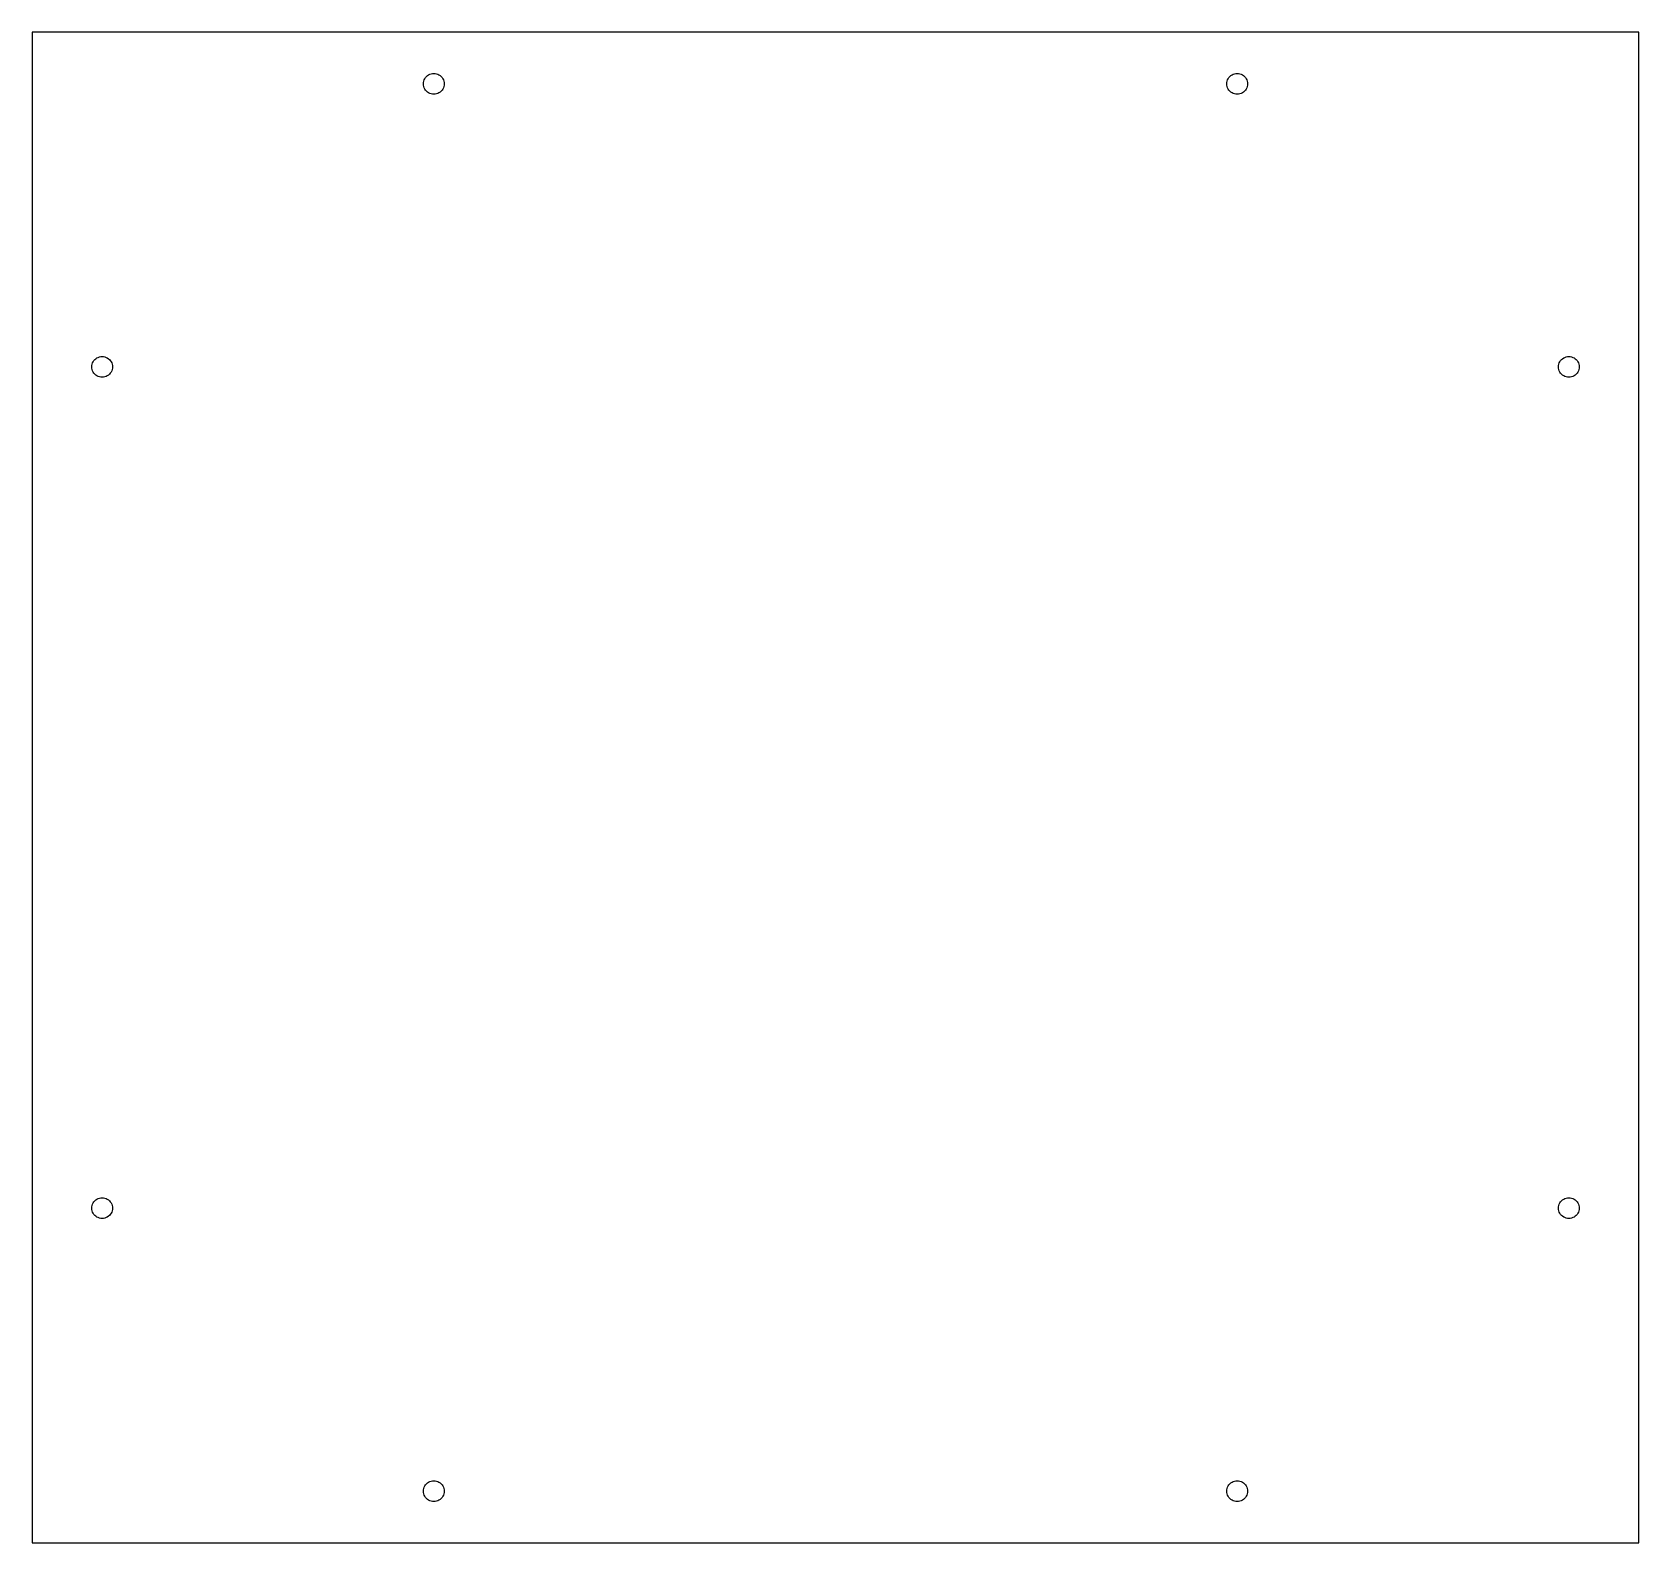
# Model space of a CAD drawing. Header units: metres. Extents: x 0 to 264, y 0 to 248.
import ezdxf

# ---------------------------------------------------------------- set-up
doc = ezdxf.new("R2010")
doc.units = ezdxf.units.M

msp = doc.modelspace()

# ---------------------------------------------------------------- linework, layer by layer
for p, q in [((264, 248.2), (0, 248.2)), ((0, 248.2), (0, 0)), ((264, 0), (264, 248.2)), ((64.3579, 240.14), (64.4294, 240.351)), ((64.4294, 240.351), (64.5278, 240.55)), ((64.5278, 240.55), (64.6513, 240.735)), ((64.6513, 240.735), (64.7979, 240.902)), ((64.7979, 240.902), (64.9651, 241.049)), ((64.9651, 241.049), (65.15, 241.172)), ((65.15, 241.172), (65.3494, 241.271)), ((65.3494, 241.271), (65.56, 241.342)), ((65.56, 241.342), (65.7781, 241.385)), ((65.7781, 241.385), (66, 241.4)), ((66, 241.4), (66.2219, 241.385)), ((66.2219, 241.385), (66.44, 241.342)), ((66.44, 241.342), (66.6506, 241.271)), ((66.6506, 241.271), (66.85, 241.172)), ((66.85, 241.172), (67.0349, 241.049)), ((67.0349, 241.049), (67.2021, 240.902)), ((67.2021, 240.902), (67.3487, 240.735)), ((67.3487, 240.735), (67.4722, 240.55)), ((67.4722, 240.55), (67.5706, 240.351)), ((67.5706, 240.351), (67.6421, 240.14)), ((196.358, 240.14), (196.429, 240.351)), ((196.429, 240.351), (196.528, 240.55)), ((196.528, 240.55), (196.651, 240.735)), ((196.651, 240.735), (196.798, 240.902)), ((196.798, 240.902), (196.965, 241.049)), ((196.965, 241.049), (197.15, 241.172)), ((197.15, 241.172), (197.349, 241.271)), ((197.349, 241.271), (197.56, 241.342)), ((197.56, 241.342), (197.778, 241.385)), ((197.778, 241.385), (198, 241.4)), ((198, 241.4), (198.222, 241.385)), ((198.222, 241.385), (198.44, 241.342)), ((198.44, 241.342), (198.651, 241.271)), ((198.651, 241.271), (198.85, 241.172)), ((198.85, 241.172), (199.035, 241.049)), ((199.035, 241.049), (199.202, 240.902)), ((199.202, 240.902), (199.349, 240.735)), ((199.349, 240.735), (199.472, 240.55)), ((199.472, 240.55), (199.571, 240.351)), ((199.571, 240.351), (199.642, 240.14)), ((64.3, 239.7), (64.3145, 239.922)), ((64.3145, 239.478), (64.3, 239.7)), ((64.3145, 239.922), (64.3579, 240.14)), ((64.3579, 239.26), (64.3145, 239.478)), ((64.4294, 239.049), (64.3579, 239.26)), ((64.5278, 238.85), (64.4294, 239.049)), ((64.6513, 238.665), (64.5278, 238.85)), ((64.7979, 238.498), (64.6513, 238.665)), ((64.9651, 238.351), (64.7979, 238.498)), ((65.15, 238.228), (64.9651, 238.351)), ((65.3494, 238.129), (65.15, 238.228)), ((65.56, 238.058), (65.3494, 238.129)), ((65.7781, 238.015), (65.56, 238.058)), ((66, 238), (65.7781, 238.015)), ((66.2219, 238.015), (66, 238)), ((66.44, 238.058), (66.2219, 238.015)), ((66.6506, 238.129), (66.44, 238.058)), ((66.85, 238.228), (66.6506, 238.129)), ((67.0349, 238.351), (66.85, 238.228)), ((67.2021, 238.498), (67.0349, 238.351)), ((67.3487, 238.665), (67.2021, 238.498)), ((67.4722, 238.85), (67.3487, 238.665)), ((67.5706, 239.049), (67.4722, 238.85)), ((67.6421, 239.26), (67.5706, 239.049)), ((67.6421, 240.14), (67.6855, 239.922)), ((67.6855, 239.478), (67.6421, 239.26)), ((67.6855, 239.922), (67.7, 239.7)), ((67.7, 239.7), (67.6855, 239.478)), ((196.3, 239.7), (196.315, 239.922)), ((196.315, 239.478), (196.3, 239.7)), ((196.315, 239.922), (196.358, 240.14)), ((196.358, 239.26), (196.315, 239.478)), ((196.429, 239.049), (196.358, 239.26)), ((196.528, 238.85), (196.429, 239.049)), ((196.651, 238.665), (196.528, 238.85)), ((196.798, 238.498), (196.651, 238.665)), ((196.965, 238.351), (196.798, 238.498)), ((197.15, 238.228), (196.965, 238.351)), ((197.349, 238.129), (197.15, 238.228)), ((197.56, 238.058), (197.349, 238.129)), ((197.778, 238.015), (197.56, 238.058)), ((198, 238), (197.778, 238.015)), ((198.222, 238.015), (198, 238)), ((198.44, 238.058), (198.222, 238.015)), ((198.651, 238.129), (198.44, 238.058)), ((198.85, 238.228), (198.651, 238.129)), ((199.035, 238.351), (198.85, 238.228)), ((199.202, 238.498), (199.035, 238.351)), ((199.349, 238.665), (199.202, 238.498)), ((199.472, 238.85), (199.349, 238.665)), ((199.571, 239.049), (199.472, 238.85)), ((199.642, 239.26), (199.571, 239.049)), ((199.642, 240.14), (199.685, 239.922)), ((199.685, 239.478), (199.642, 239.26)), ((199.685, 239.922), (199.7, 239.7)), ((199.7, 239.7), (199.685, 239.478)), ((9.79999, 193.2), (9.81453, 193.422)), ((9.81453, 192.978), (9.79999, 193.2)), ((9.81453, 193.422), (9.85793, 193.64)), ((9.85793, 192.76), (9.81453, 192.978)), ((9.85793, 193.64), (9.9294, 193.851)), ((9.9294, 192.549), (9.85793, 192.76)), ((9.9294, 193.851), (10.0278, 194.05)), ((10.0278, 194.05), (10.1513, 194.235)), ((10.1513, 194.235), (10.2979, 194.402)), ((10.2979, 194.402), (10.4651, 194.549)), ((10.4651, 194.549), (10.65, 194.672)), ((10.65, 194.672), (10.8494, 194.771)), ((10.8494, 194.771), (11.06, 194.842)), ((11.06, 194.842), (11.2781, 194.885)), ((11.2781, 194.885), (11.5, 194.9)), ((11.5, 194.9), (11.7219, 194.885)), ((11.7219, 194.885), (11.94, 194.842)), ((11.94, 194.842), (12.1506, 194.771)), ((12.1506, 194.771), (12.35, 194.672)), ((12.35, 194.672), (12.5349, 194.549)), ((12.5349, 194.549), (12.7021, 194.402)), ((12.7021, 194.402), (12.8487, 194.235)), ((12.8487, 194.235), (12.9722, 194.05)), ((12.9722, 194.05), (13.0706, 193.851)), ((13.0706, 193.851), (13.1421, 193.64)), ((13.1421, 192.76), (13.0706, 192.549)), ((13.1421, 193.64), (13.1855, 193.422)), ((13.1855, 192.978), (13.1421, 192.76)), ((13.1855, 193.422), (13.2, 193.2)), ((13.2, 193.2), (13.1855, 192.978)), ((250.8, 193.2), (250.815, 193.422)), ((250.815, 192.978), (250.8, 193.2)), ((250.815, 193.422), (250.858, 193.64)), ((250.858, 192.76), (250.815, 192.978)), ((250.858, 193.64), (250.929, 193.851)), ((250.929, 192.549), (250.858, 192.76)), ((250.929, 193.851), (251.028, 194.05)), ((251.028, 194.05), (251.151, 194.235)), ((251.151, 194.235), (251.298, 194.402)), ((251.298, 194.402), (251.465, 194.549)), ((251.465, 194.549), (251.65, 194.672)), ((251.65, 194.672), (251.849, 194.771)), ((251.849, 194.771), (252.06, 194.842)), ((252.06, 194.842), (252.278, 194.885)), ((252.278, 194.885), (252.5, 194.9)), ((252.5, 194.9), (252.722, 194.885)), ((252.722, 194.885), (252.94, 194.842)), ((252.94, 194.842), (253.151, 194.771)), ((253.151, 194.771), (253.35, 194.672)), ((253.35, 194.672), (253.535, 194.549)), ((253.535, 194.549), (253.702, 194.402)), ((253.702, 194.402), (253.849, 194.235)), ((253.849, 194.235), (253.972, 194.05)), ((253.972, 194.05), (254.071, 193.851)), ((254.071, 193.851), (254.142, 193.64)), ((254.142, 192.76), (254.071, 192.549)), ((254.142, 193.64), (254.185, 193.422)), ((254.185, 192.978), (254.142, 192.76)), ((254.185, 193.422), (254.2, 193.2)), ((254.2, 193.2), (254.185, 192.978)), ((10.0278, 192.35), (9.9294, 192.549)), ((10.1513, 192.165), (10.0278, 192.35)), ((10.2979, 191.998), (10.1513, 192.165)), ((10.4651, 191.851), (10.2979, 191.998)), ((10.65, 191.728), (10.4651, 191.851)), ((10.8494, 191.629), (10.65, 191.728)), ((11.06, 191.558), (10.8494, 191.629)), ((11.2781, 191.515), (11.06, 191.558)), ((11.5, 191.5), (11.2781, 191.515)), ((11.7219, 191.515), (11.5, 191.5)), ((11.94, 191.558), (11.7219, 191.515)), ((12.1506, 191.629), (11.94, 191.558)), ((12.35, 191.728), (12.1506, 191.629)), ((12.5349, 191.851), (12.35, 191.728)), ((12.7021, 191.998), (12.5349, 191.851)), ((12.8487, 192.165), (12.7021, 191.998)), ((12.9722, 192.35), (12.8487, 192.165)), ((13.0706, 192.549), (12.9722, 192.35)), ((251.028, 192.35), (250.929, 192.549)), ((251.151, 192.165), (251.028, 192.35)), ((251.298, 191.998), (251.151, 192.165)), ((251.465, 191.851), (251.298, 191.998)), ((251.65, 191.728), (251.465, 191.851)), ((251.849, 191.629), (251.65, 191.728)), ((252.06, 191.558), (251.849, 191.629)), ((252.278, 191.515), (252.06, 191.558)), ((252.5, 191.5), (252.278, 191.515)), ((252.722, 191.515), (252.5, 191.5)), ((252.94, 191.558), (252.722, 191.515)), ((253.151, 191.629), (252.94, 191.558)), ((253.35, 191.728), (253.151, 191.629)), ((253.535, 191.851), (253.35, 191.728)), ((253.702, 191.998), (253.535, 191.851)), ((253.849, 192.165), (253.702, 191.998)), ((253.972, 192.35), (253.849, 192.165)), ((254.071, 192.549), (253.972, 192.35)), ((9.85793, 55.44), (9.9294, 55.6506)), ((9.9294, 55.6506), (10.0278, 55.85)), ((10.0278, 55.85), (10.1513, 56.0349)), ((10.1513, 56.0349), (10.2979, 56.2021)), ((10.2979, 56.2021), (10.4651, 56.3487)), ((10.4651, 56.3487), (10.65, 56.4722)), ((10.65, 56.4722), (10.8494, 56.5706)), ((10.8494, 56.5706), (11.06, 56.6421)), ((11.06, 56.6421), (11.2781, 56.6855)), ((11.2781, 56.6855), (11.5, 56.7)), ((11.5, 56.7), (11.7219, 56.6855)), ((11.7219, 56.6855), (11.94, 56.6421)), ((11.94, 56.6421), (12.1506, 56.5706)), ((12.1506, 56.5706), (12.35, 56.4722)), ((12.35, 56.4722), (12.5349, 56.3487)), ((12.5349, 56.3487), (12.7021, 56.2021)), ((12.7021, 56.2021), (12.8487, 56.0349)), ((12.8487, 56.0349), (12.9722, 55.85)), ((12.9722, 55.85), (13.0706, 55.6506)), ((13.0706, 55.6506), (13.1421, 55.44)), ((250.858, 55.44), (250.929, 55.6506)), ((250.929, 55.6506), (251.028, 55.85)), ((251.028, 55.85), (251.151, 56.0349)), ((251.151, 56.0349), (251.298, 56.2021)), ((251.298, 56.2021), (251.465, 56.3487)), ((251.465, 56.3487), (251.65, 56.4722)), ((251.65, 56.4722), (251.849, 56.5706)), ((251.849, 56.5706), (252.06, 56.6421)), ((252.06, 56.6421), (252.278, 56.6855)), ((252.278, 56.6855), (252.5, 56.7)), ((252.5, 56.7), (252.722, 56.6855)), ((252.722, 56.6855), (252.94, 56.6421)), ((252.94, 56.6421), (253.151, 56.5706)), ((253.151, 56.5706), (253.35, 56.4722)), ((253.35, 56.4722), (253.535, 56.3487)), ((253.535, 56.3487), (253.702, 56.2021)), ((253.702, 56.2021), (253.849, 56.0349)), ((253.849, 56.0349), (253.972, 55.85)), ((253.972, 55.85), (254.071, 55.6506)), ((254.071, 55.6506), (254.142, 55.44)), ((9.79999, 55), (9.81453, 55.2219)), ((9.81453, 54.7781), (9.79999, 55)), ((9.81453, 55.2219), (9.85793, 55.44)), ((9.85793, 54.56), (9.81453, 54.7781)), ((9.9294, 54.3494), (9.85793, 54.56)), ((10.0278, 54.15), (9.9294, 54.3494)), ((10.1513, 53.9651), (10.0278, 54.15)), ((10.2979, 53.7979), (10.1513, 53.9651)), ((10.4651, 53.6513), (10.2979, 53.7979)), ((10.65, 53.5278), (10.4651, 53.6513)), ((10.8494, 53.4294), (10.65, 53.5278)), ((11.06, 53.3579), (10.8494, 53.4294)), ((11.2781, 53.3145), (11.06, 53.3579)), ((11.5, 53.3), (11.2781, 53.3145)), ((11.7219, 53.3145), (11.5, 53.3)), ((11.94, 53.3579), (11.7219, 53.3145)), ((12.1506, 53.4294), (11.94, 53.3579)), ((12.35, 53.5278), (12.1506, 53.4294)), ((12.5349, 53.6513), (12.35, 53.5278)), ((12.7021, 53.7979), (12.5349, 53.6513)), ((12.8487, 53.9651), (12.7021, 53.7979)), ((12.9722, 54.15), (12.8487, 53.9651)), ((13.0706, 54.3494), (12.9722, 54.15)), ((13.1421, 54.56), (13.0706, 54.3494)), ((13.1421, 55.44), (13.1855, 55.2219)), ((13.1855, 54.7781), (13.1421, 54.56)), ((13.1855, 55.2219), (13.2, 55)), ((13.2, 55), (13.1855, 54.7781)), ((250.8, 55), (250.815, 55.2219)), ((250.815, 54.7781), (250.8, 55)), ((250.815, 55.2219), (250.858, 55.44)), ((250.858, 54.56), (250.815, 54.7781)), ((250.929, 54.3494), (250.858, 54.56)), ((251.028, 54.15), (250.929, 54.3494)), ((251.151, 53.9651), (251.028, 54.15)), ((251.298, 53.7979), (251.151, 53.9651)), ((251.465, 53.6513), (251.298, 53.7979)), ((251.65, 53.5278), (251.465, 53.6513)), ((251.849, 53.4294), (251.65, 53.5278)), ((252.06, 53.3579), (251.849, 53.4294)), ((252.278, 53.3145), (252.06, 53.3579)), ((252.5, 53.3), (252.278, 53.3145)), ((252.722, 53.3145), (252.5, 53.3)), ((252.94, 53.3579), (252.722, 53.3145)), ((253.151, 53.4294), (252.94, 53.3579)), ((253.35, 53.5278), (253.151, 53.4294)), ((253.535, 53.6513), (253.35, 53.5278)), ((253.702, 53.7979), (253.535, 53.6513)), ((253.849, 53.9651), (253.702, 53.7979)), ((253.972, 54.15), (253.849, 53.9651)), ((254.071, 54.3494), (253.972, 54.15)), ((254.142, 54.56), (254.071, 54.3494)), ((254.142, 55.44), (254.185, 55.2219)), ((254.185, 54.7781), (254.142, 54.56)), ((254.185, 55.2219), (254.2, 55)), ((254.2, 55), (254.185, 54.7781)), ((64.3, 8.5), (64.3145, 8.72189)), ((64.3145, 8.27809), (64.3, 8.5)), ((64.3145, 8.72189), (64.3579, 8.93999)), ((64.3579, 8.06), (64.3145, 8.27809)), ((64.3579, 8.93999), (64.4294, 9.15056)), ((64.4294, 7.84943), (64.3579, 8.06)), ((64.4294, 9.15056), (64.5278, 9.34999)), ((64.5278, 9.34999), (64.6513, 9.53488)), ((64.6513, 9.53488), (64.7979, 9.70207)), ((64.7979, 9.70207), (64.9651, 9.84869)), ((64.9651, 9.84869), (65.15, 9.97223)), ((65.15, 9.97223), (65.3494, 10.0706)), ((65.3494, 10.0706), (65.56, 10.1421)), ((65.56, 10.1421), (65.7781, 10.1855)), ((65.7781, 10.1855), (66, 10.2)), ((66, 10.2), (66.2219, 10.1855)), ((66.2219, 10.1855), (66.44, 10.1421)), ((66.44, 10.1421), (66.6506, 10.0706)), ((66.6506, 10.0706), (66.85, 9.97223)), ((66.85, 9.97223), (67.0349, 9.84869)), ((67.0349, 9.84869), (67.2021, 9.70207)), ((67.2021, 9.70207), (67.3487, 9.53488)), ((67.3487, 9.53488), (67.4722, 9.34999)), ((67.4722, 9.34999), (67.5706, 9.15056)), ((67.5706, 9.15056), (67.6421, 8.93999)), ((67.6421, 8.06), (67.5706, 7.84943)), ((67.6421, 8.93999), (67.6855, 8.72189)), ((67.6855, 8.27809), (67.6421, 8.06)), ((67.6855, 8.72189), (67.7, 8.5)), ((67.7, 8.5), (67.6855, 8.27809)), ((196.3, 8.5), (196.315, 8.72189)), ((196.315, 8.27809), (196.3, 8.5)), ((196.315, 8.72189), (196.358, 8.93999)), ((196.358, 8.06), (196.315, 8.27809)), ((196.358, 8.93999), (196.429, 9.15056)), ((196.429, 7.84943), (196.358, 8.06)), ((196.429, 9.15056), (196.528, 9.34999)), ((196.528, 9.34999), (196.651, 9.53488)), ((196.651, 9.53488), (196.798, 9.70207)), ((196.798, 9.70207), (196.965, 9.84869)), ((196.965, 9.84869), (197.15, 9.97223)), ((197.15, 9.97223), (197.349, 10.0706)), ((197.349, 10.0706), (197.56, 10.1421)), ((197.56, 10.1421), (197.778, 10.1855)), ((197.778, 10.1855), (198, 10.2)), ((198, 10.2), (198.222, 10.1855)), ((198.222, 10.1855), (198.44, 10.1421)), ((198.44, 10.1421), (198.651, 10.0706)), ((198.651, 10.0706), (198.85, 9.97223)), ((198.85, 9.97223), (199.035, 9.84869)), ((199.035, 9.84869), (199.202, 9.70207)), ((199.202, 9.70207), (199.349, 9.53488)), ((199.349, 9.53488), (199.472, 9.34999)), ((199.472, 9.34999), (199.571, 9.15056)), ((199.571, 9.15056), (199.642, 8.93999)), ((199.642, 8.06), (199.571, 7.84943)), ((199.642, 8.93999), (199.685, 8.72189)), ((199.685, 8.27809), (199.642, 8.06)), ((199.685, 8.72189), (199.7, 8.5)), ((199.7, 8.5), (199.685, 8.27809)), ((64.5278, 7.64999), (64.4294, 7.84943)), ((64.6513, 7.4651), (64.5278, 7.64999)), ((64.7979, 7.29791), (64.6513, 7.4651)), ((64.9651, 7.15129), (64.7979, 7.29791)), ((65.15, 7.02776), (64.9651, 7.15129)), ((65.3494, 6.9294), (65.15, 7.02776)), ((65.56, 6.85793), (65.3494, 6.9294)), ((65.7781, 6.81453), (65.56, 6.85793)), ((66, 6.79999), (65.7781, 6.81453)), ((66.2219, 6.81453), (66, 6.79999)), ((66.44, 6.85793), (66.2219, 6.81453)), ((66.6506, 6.9294), (66.44, 6.85793)), ((66.85, 7.02776), (66.6506, 6.9294)), ((67.0349, 7.15129), (66.85, 7.02776)), ((67.2021, 7.29791), (67.0349, 7.15129)), ((67.3487, 7.4651), (67.2021, 7.29791)), ((67.4722, 7.64999), (67.3487, 7.4651)), ((67.5706, 7.84943), (67.4722, 7.64999)), ((196.528, 7.64999), (196.429, 7.84943)), ((196.651, 7.4651), (196.528, 7.64999)), ((196.798, 7.29791), (196.651, 7.4651)), ((196.965, 7.15129), (196.798, 7.29791)), ((197.15, 7.02776), (196.965, 7.15129)), ((197.349, 6.9294), (197.15, 7.02776)), ((197.56, 6.85793), (197.349, 6.9294)), ((197.778, 6.81453), (197.56, 6.85793)), ((198, 6.79999), (197.778, 6.81453)), ((198.222, 6.81453), (198, 6.79999)), ((198.44, 6.85793), (198.222, 6.81453)), ((198.651, 6.9294), (198.44, 6.85793)), ((198.85, 7.02776), (198.651, 6.9294)), ((199.035, 7.15129), (198.85, 7.02776)), ((199.202, 7.29791), (199.035, 7.15129)), ((199.349, 7.4651), (199.202, 7.29791)), ((199.472, 7.64999), (199.349, 7.4651)), ((199.571, 7.84943), (199.472, 7.64999)), ((0, 0), (264, 0))]:
    msp.add_line(p, q)

doc.saveas('drawing.dxf')
